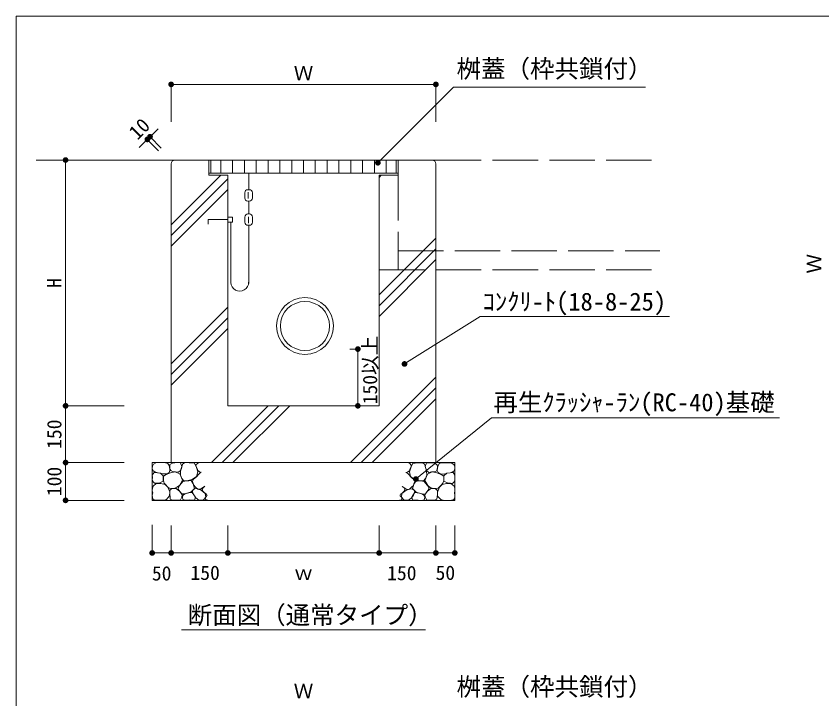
# Model space of a CAD drawing. Units: millimetres at full size, sheet at 1:20; some dimension numbers follow another scale. Extents: x 287 to 5764, y 4453 to 8186.
# Drawn here: x 287 to 2418, y 6271 to 8076 of the extents above; entities that cross this region are included whole.
import ezdxf
from ezdxf.enums import TextEntityAlignment as Align

# ---------------------------------------------------------------- set-up
doc = ezdxf.new("R2010")
doc.units = ezdxf.units.MM
doc.header["$LTSCALE"] = 20
doc.linetypes.add('DASHED', pattern=[7.5, 6, -1.5])
for name, color, linetype, lineweight in [('_0-0_', 7, 'Continuous', 13), ('ハッチ', 4, 'Continuous', 13), ('寸法', 3, 'Continuous', 13), ('本体', 7, 'Continuous', 13)]:
    doc.layers.add(name, color=color, linetype=linetype, lineweight=lineweight)
doc.styles.add('ＭＳ ゴシック', font='')
doc.styles.get('ＭＳ ゴシック').set_extended_font_data('MS Gothic')

# ---------------------------------------------------------------- blocks, each defined once
blk = doc.blocks.new('filled_dot')
at = {"color": 0, "linetype": 'Continuous', "lineweight": -2, "const_width": 1.25}
blk.add_lwpolyline([(-0.625, 0, 1), (0.625, 0, 1)], format="xyb", close=True, dxfattribs=at)

msp = doc.modelspace()

# ---------------------------------------------------------------- linework, layer by layer
at = {"layer": '_0-0_', "color": 6}
msp.add_lwpolyline([(5763.59, 8076.32), (287.33, 8076.32), (287.33, 4452.69), (5763.59, 4452.69)], close=True, dxfattribs=at)
at = {"layer": 'ハッチ'}
for p, q in [((697.15, 7524.21), (828.64, 7655.69)), ((697.15, 7495.92), (847.15, 7645.92)), ((697.15, 7467.64), (847.15, 7617.64)), ((1247.15, 7338.81), (1397.15, 7488.81)), ((1247.15, 7310.53), (1397.15, 7460.53)), ((1247.15, 7282.25), (1397.15, 7432.25)), ((697.15, 7156.51), (847.15, 7306.51)), ((697.15, 7128.23), (847.15, 7278.23)), ((697.15, 7099.94), (847.15, 7249.94)), ((1171.73, 6895.69), (1397.15, 7121.12)), ((1200.01, 6895.69), (1397.15, 7092.84)), ((1228.3, 6895.69), (1397.15, 7064.55)), ((804.03, 6895.69), (954.03, 7045.69)), ((832.32, 6895.69), (982.32, 7045.69)), ((860.6, 6895.69), (1010.6, 7045.69))]:
    msp.add_line(p, q, dxfattribs=at)
for points in [[(689.1, 6867.43), (684.53, 6865.69), (676.49, 6865.48), (667.35, 6867.87), (659.52, 6868.95), (654.31, 6870.69), (649.3, 6873.95), (647.4, 6879.62), (647.73, 6886.27), (650.39, 6891.12), (656.91, 6894.81), (664.96, 6895.47), (671.9, 6895.47), (682.58, 6894.81), (688.88, 6893.51), (692.58, 6885.69), (693.88, 6874.82), (691.71, 6869.39)], [(709.12, 6871.46), (702.03, 6871.71), (696.97, 6873.48), (693.93, 6878.54), (693.43, 6883.85), (693.93, 6890.18), (700.77, 6894.48), (707.1, 6895.23), (714.04, 6895.56), (722.03, 6895.23), (725.57, 6885.37), (722.03, 6874.5), (716.46, 6869.94)], [(725.07, 6853.5), (721.78, 6862.61), (722.03, 6872.98), (724.31, 6880.06), (726.08, 6887.14), (727.34, 6891.69), (732.15, 6894.98), (737.66, 6895.6), (744.81, 6895.23), (751.9, 6894.73), (758.22, 6894.73), (763.29, 6884.87), (767.59, 6871.21), (764.55, 6858.82), (752.91, 6850.47), (738.99, 6847.43), (730.38, 6847.18)], [(1369.61, 6853.25), (1372.9, 6862.36), (1372.65, 6872.73), (1370.37, 6879.81), (1368.6, 6886.89), (1367.33, 6891.44), (1362.52, 6894.73), (1357.02, 6895.36), (1349.87, 6894.99), (1342.78, 6894.48), (1336.45, 6894.48), (1331.39, 6884.62), (1327.09, 6870.96), (1330.12, 6858.57), (1341.77, 6850.22), (1355.69, 6847.18), (1364.29, 6846.93)], [(1385.55, 6871.21), (1392.64, 6871.46), (1397.7, 6873.24), (1400.74, 6878.29), (1401.25, 6883.6), (1400.74, 6889.93), (1393.91, 6894.23), (1387.58, 6894.99), (1380.63, 6895.31), (1372.65, 6894.99), (1369.1, 6885.12), (1372.65, 6874.25), (1378.21, 6869.69)], [(1405.58, 6867.18), (1410.14, 6865.45), (1418.19, 6865.23), (1427.32, 6867.62), (1435.15, 6868.71), (1440.37, 6870.44), (1445.37, 6873.7), (1447.27, 6879.37), (1446.94, 6886.02), (1444.28, 6890.87), (1437.76, 6894.56), (1429.71, 6895.22), (1422.78, 6895.22), (1412.1, 6894.56), (1405.79, 6893.26), (1402.1, 6885.44), (1400.79, 6874.57), (1402.97, 6869.14)], [(658.62, 6841.44), (653.3, 6840.81), (649.24, 6844.87), (647.4, 6849.36), (647.67, 6856), (647.45, 6862.7), (652.05, 6869.25), (668.63, 6867.69), (676.13, 6860.81), (676.45, 6846.44), (665.5, 6841.44)], [(707.02, 6828.07), (698.98, 6827.18), (691.84, 6828.07), (687.97, 6831.64), (682.9, 6836.7), (679.03, 6841.46), (676.95, 6848), (676.95, 6854.55), (676.65, 6859.61), (683.8, 6864.07), (695.11, 6868.83), (707.02, 6871.21), (720, 6865.64), (726.84, 6848.7), (719.23, 6835.21), (712.68, 6830.15)], [(1387.65, 6827.82), (1395.69, 6826.93), (1402.84, 6827.82), (1406.71, 6831.39), (1411.77, 6836.45), (1415.64, 6841.21), (1417.73, 6847.75), (1417.73, 6854.3), (1418.02, 6859.36), (1410.88, 6863.82), (1399.56, 6868.58), (1387.65, 6870.96), (1374.67, 6865.39), (1367.84, 6848.45), (1375.45, 6834.96), (1382, 6829.9)], [(1436.06, 6841.19), (1441.37, 6840.56), (1445.44, 6844.62), (1447.27, 6849.11), (1447, 6855.75), (1447.22, 6862.45), (1442.62, 6869), (1426.05, 6867.44), (1418.54, 6860.56), (1418.23, 6846.19), (1429.18, 6841.19)], [(656.51, 6796.13), (650.07, 6798.19), (647.5, 6802.82), (647.38, 6809.02), (648.53, 6815.42), (647.31, 6821.19), (647.76, 6828.31), (649.3, 6833.17), (657.79, 6840.12), (669.64, 6840.38), (680.97, 6838.06), (688.18, 6830.6), (693.32, 6818), (693.07, 6807.45), (684.57, 6797.93), (677.88, 6796.13), (667.84, 6795.87)], [(721.27, 6818.6), (718.74, 6821.64), (716.21, 6825.43), (716.46, 6830.74), (719.5, 6835.29), (724.56, 6841.11), (728.1, 6845.66), (733.17, 6846.68), (743.54, 6847.18), (749.87, 6847.94), (755.69, 6839.09), (758.98, 6827.45), (749.87, 6817.84), (733.17, 6812.53), (725.07, 6813.04)], [(1373.41, 6818.35), (1375.94, 6821.39), (1378.47, 6825.18), (1378.21, 6830.49), (1375.18, 6835.05), (1370.12, 6840.86), (1366.57, 6845.41), (1361.51, 6846.43), (1351.13, 6846.93), (1344.8, 6847.69), (1338.98, 6838.84), (1335.69, 6827.2), (1344.8, 6817.59), (1361.51, 6812.28), (1369.61, 6812.79)], [(1438.17, 6795.88), (1444.61, 6797.94), (1447.18, 6802.57), (1447.3, 6808.77), (1446.15, 6815.17), (1447.37, 6820.94), (1446.92, 6828.06), (1445.38, 6832.93), (1436.88, 6839.87), (1425.04, 6840.13), (1413.71, 6837.81), (1406.5, 6830.35), (1401.35, 6817.75), (1401.61, 6807.2), (1410.1, 6797.68), (1416.8, 6795.88), (1426.84, 6795.62)], [(694.48, 6805.34), (693.31, 6812.11), (693.31, 6818.63), (694.25, 6823.3), (699.61, 6827.03), (710.81, 6827.26), (720.38, 6819.33), (726.68, 6810.71), (725.75, 6803.94), (721.78, 6796.72), (713.61, 6796.02), (700.78, 6796.25), (694.95, 6799.28)], [(759.14, 6808.02), (755.55, 6813.04), (753.4, 6817.82), (754.84, 6822.84), (759.14, 6825.95), (764.64, 6826.66), (770.14, 6824.27), (776.84, 6822.36), (787.36, 6813.76), (788.8, 6804.44), (782.34, 6797.51), (776.12, 6796.31), (770.14, 6796.55), (762.49, 6802.05)], [(1335.53, 6807.77), (1339.12, 6812.79), (1341.28, 6817.57), (1339.84, 6822.59), (1335.53, 6825.7), (1330.03, 6826.41), (1324.53, 6824.02), (1317.84, 6822.11), (1307.31, 6813.51), (1305.88, 6804.19), (1312.34, 6797.26), (1318.55, 6796.06), (1324.53, 6796.3), (1332.19, 6801.8)], [(1400.2, 6805.09), (1401.36, 6811.86), (1401.36, 6818.39), (1400.43, 6823.05), (1395.06, 6826.78), (1383.86, 6827.01), (1374.29, 6819.09), (1367.99, 6810.46), (1368.93, 6803.7), (1372.89, 6796.47), (1381.06, 6795.77), (1393.9, 6796), (1399.73, 6799.03)], [(727.07, 6803.24), (726.83, 6806.34), (729.94, 6810.64), (734.48, 6812.8), (740.7, 6814.71), (747.16, 6816.14), (753.14, 6816.62), (756.96, 6809.93), (760.79, 6803.47), (759.59, 6797.5), (754.09, 6796.31), (744.76, 6796.78), (735.2, 6795.83), (728.26, 6797.74)], [(1367.61, 6802.99), (1367.85, 6806.09), (1364.74, 6810.4), (1360.19, 6812.55), (1353.98, 6814.46), (1347.52, 6815.89), (1341.54, 6816.37), (1337.71, 6809.68), (1333.89, 6803.23), (1335.08, 6797.25), (1340.58, 6796.06), (1349.91, 6796.53), (1359.48, 6795.58), (1366.41, 6797.49)]]:
    msp.add_lwpolyline(points, close=True, dxfattribs=at)
for points in [[(765.81, 6879.96), (763.18, 6885.45), (762.7, 6889.28), (766.53, 6893.34), (770.04, 6894.83)], [(1328.86, 6879.71), (1331.49, 6885.2), (1331.97, 6889.03), (1328.14, 6893.09), (1324.64, 6894.59)], [(761.77, 6830.49), (756.99, 6835.51), (755.79, 6840.52), (753.4, 6845.78), (755.55, 6850.8), (761.05, 6855.58), (765.6, 6858.93), (767.51, 6862.27), (771.82, 6866.81), (775.16, 6868.96), (776.7, 6869.44)], [(776.55, 6870.01), (774.42, 6869.44), (767.49, 6874.46), (765.81, 6879.96)], [(1332.9, 6830.24), (1337.69, 6835.26), (1338.88, 6840.28), (1341.28, 6845.53), (1339.12, 6850.55), (1333.62, 6855.33), (1329.08, 6858.68), (1327.16, 6862.02), (1322.86, 6866.56), (1319.51, 6868.72), (1317.98, 6869.19)], [(1318.13, 6869.76), (1320.25, 6869.19), (1327.19, 6874.21), (1328.86, 6879.71)], [(786.26, 6833), (774.45, 6824.99), (767.51, 6825.71), (761.77, 6830.49)], [(787.86, 6813.91), (784.6, 6816.57), (781.04, 6819.98), (779.56, 6825.17), (781.49, 6829.17), (785.05, 6831.99), (786.29, 6832.87)], [(1306.81, 6813.66), (1310.07, 6816.33), (1313.63, 6819.73), (1315.12, 6824.92), (1313.19, 6828.92), (1309.63, 6831.74), (1308.39, 6832.62)], [(1308.42, 6832.75), (1320.23, 6824.74), (1327.16, 6825.46), (1332.9, 6830.24)], [(793.8, 6796.12), (790.24, 6796.12), (787.72, 6798.64), (787.57, 6801.6), (789.64, 6805.46), (792.46, 6809.01), (792.53, 6809.06)], [(792, 6811.09), (791.72, 6811.09), (787.86, 6813.91)], [(1300.88, 6795.87), (1304.44, 6795.87), (1306.96, 6798.39), (1307.11, 6801.35), (1305.03, 6805.21), (1302.21, 6808.77), (1302.14, 6808.81)], [(1302.67, 6810.84), (1302.95, 6810.84), (1306.81, 6813.66)]]:
    msp.add_lwpolyline(points, dxfattribs=at)
at = {"layer": '寸法', "color": 1}
for p, q in [((697.15, 7895.69), (1397.15, 7895.69)), ((697.15, 7796.39), (697.15, 7895.69)), ((1397.15, 7796.39), (1397.15, 7895.69)), ((662.53, 7778.59), (613.04, 7729.1)), ((671.17, 7727.53), (641.32, 7757.38)), ((664.1, 7720.46), (634.25, 7750.31)), ((418.12, 7695.69), (418.12, 7045.69)), ((573.14, 7695.69), (418.12, 7695.69)), ((1169.83, 7195.69), (1190.8, 7195.69)), ((1190.8, 7195.69), (1190.8, 7045.69)), ((573.14, 7045.69), (418.12, 7045.69)), ((418.12, 7045.69), (418.12, 6895.69)), ((573.14, 7045.69), (418.12, 7045.69)), ((1169.83, 7045.69), (1190.8, 7045.69)), ((573.14, 6895.69), (418.12, 6895.69)), ((418.12, 6895.69), (418.12, 6795.69)), ((573.14, 6895.69), (418.12, 6895.69)), ((573.14, 6795.69), (418.12, 6795.69)), ((647.08, 6730.72), (647.08, 6656.65)), ((697.15, 6729.05), (697.15, 6656.65)), ((697.15, 6729.05), (697.15, 6656.65)), ((847.15, 6729.05), (847.15, 6656.65)), ((847.15, 6729.05), (847.15, 6656.65)), ((1247.15, 6729.05), (1247.15, 6656.65)), ((1247.15, 6729.05), (1247.15, 6656.65)), ((1397.15, 6729.05), (1397.15, 6656.65)), ((1397.15, 6729.05), (1397.15, 6656.65)), ((1447.15, 6729.05), (1447.15, 6656.65)), ((647.08, 6656.65), (697.15, 6656.65)), ((697.15, 6656.65), (847.15, 6656.65)), ((847.15, 6656.65), (1247.15, 6656.65)), ((1247.15, 6656.65), (1397.15, 6656.65)), ((1397.15, 6656.65), (1447.15, 6656.65))]:
    msp.add_line(p, q, dxfattribs=at)
at = {"layer": '寸法'}
msp.add_line((724.81, 6453.29), (1369.5, 6453.29), dxfattribs=at)
at = {"layer": '寸法', "color": 1}
for points in [[(1243.83, 7688.56), (1254.43, 7699.16), (1443.83, 7888.56), (1950.89, 7888.56)], [(1314.16, 7156.5), (1326.87, 7164.45), (1514.16, 7281.6), (2014.76, 7281.6)], [(1344.16, 6852.12), (1355.83, 6861.54), (1544.16, 7013.51), (2305.91, 7013.51)]]:
    msp.add_lwpolyline(points, dxfattribs=at)
at = {"layer": '本体'}
for p, q in [((340.29, 7695.69), (707.15, 7695.69)), ((707.15, 7695.69), (1397.15, 7695.69)), ((797.15, 7695.69), (797.15, 7655.69)), ((802.15, 7695.69), (802.15, 7660.69)), ((828.4, 7695.69), (828.4, 7660.69)), ((859.65, 7695.69), (859.65, 7660.69)), ((890.9, 7695.69), (890.9, 7660.69)), ((922.15, 7695.69), (922.15, 7660.69)), ((953.4, 7695.69), (953.4, 7660.69)), ((984.65, 7695.69), (984.65, 7660.69)), ((1015.9, 7695.69), (1015.9, 7660.69)), ((1047.15, 7695.69), (1047.15, 7660.69)), ((1078.4, 7695.69), (1078.4, 7660.69)), ((1109.65, 7695.69), (1109.65, 7660.69)), ((1140.9, 7695.69), (1140.9, 7660.69)), ((1172.15, 7695.69), (1172.15, 7660.69)), ((1203.4, 7695.69), (1203.4, 7660.69)), ((1234.65, 7695.69), (1234.65, 7660.69)), ((1265.9, 7695.69), (1265.9, 7660.69)), ((1292.15, 7695.69), (1292.15, 7660.69)), ((1297.15, 7695.69), (1297.15, 7655.69)), ((697.15, 7685.69), (697.15, 6895.69)), ((1397.15, 7685.73), (1397.15, 6895.69)), ((797.15, 7660.69), (1297.15, 7660.69)), ((797.15, 7655.69), (847.15, 7655.69)), ((847.15, 7655.69), (847.15, 7045.69)), ((902.19, 7661.12), (902.19, 7617.24)), ((1247.15, 7655.69), (1247.15, 7045.69)), ((1247.15, 7655.69), (1297.15, 7655.69)), ((1247.15, 7649.94), (1252.9, 7655.69)), ((891.86, 7595.24), (891.86, 7609.24)), ((903.86, 7617.24), (899.86, 7617.24)), ((900.75, 7610.88), (900.75, 7593.91)), ((911.86, 7595.24), (911.86, 7609.24)), ((903.86, 7587.24), (899.86, 7587.24)), ((902.19, 7587.24), (902.19, 7553.02)), ((847.51, 7531.44), (847.51, 7544.65)), ((847.51, 7544.65), (859.65, 7544.65)), ((859.65, 7544.65), (859.65, 7531.44)), ((892.19, 7531.02), (892.19, 7545.02)), ((904.19, 7553.02), (900.19, 7553.02)), ((902.11, 7545.71), (902.11, 7528.73)), ((912.19, 7531.02), (912.19, 7545.02)), ((794.66, 7538.23), (794.66, 7526.44)), ((847.51, 7538.23), (794.66, 7538.23)), ((859.65, 7531.44), (847.51, 7531.44)), ((855.29, 7370.34), (855.29, 7531.59)), ((900.19, 7523.02), (904.19, 7523.02)), ((902.19, 7523.02), (902.19, 7509.47)), ((902.19, 7509.47), (902.19, 7369.62)), ((847.15, 7045.69), (1247.15, 7045.69)), ((647.15, 6895.69), (1447.15, 6895.69)), ((647.15, 6895.69), (647.15, 6795.69)), ((1447.15, 6895.69), (1447.15, 6795.69)), ((647.15, 6795.69), (1447.15, 6795.69))]:
    msp.add_line(p, q, dxfattribs=at)
at = {"layer": '本体', "linetype": 'DASHED'}
for p, q in [((1397.15, 7695.69), (1989.32, 7695.69)), ((1297.15, 7655.69), (1297.15, 7405.69)), ((1297.15, 7455.69), (1989.32, 7455.69)), ((1247.15, 7405.69), (1989.32, 7405.69))]:
    msp.add_line(p, q, dxfattribs=at)
at = {"layer": '本体'}
for radius in [75, 65]:
    msp.add_circle((1051.01, 7256.81), radius, dxfattribs=at)
for centre, radius, start, end in [((707.15, 7685.69), 10, 90, 180), ((1387.15, 7685.69), 10, 0, 90), ((899.86, 7609.24), 8, 90, 180), ((903.86, 7609.24), 8, 0, 90), ((899.86, 7595.24), 8, 180, 270), ((903.86, 7595.24), 8, 270, 0), ((900.19, 7545.02), 8, 90, 180), ((904.19, 7545.02), 8, 0, 90), ((900.19, 7531.02), 8, 180, 270), ((904.19, 7531.02), 8, 270, 0), ((878.69, 7372.3), 23.39, 180.23745, 0.81697)]:
    msp.add_arc(centre, radius, start, end, dxfattribs=at)

# ---------------------------------------------------------------- block references
at = {"layer": '寸法', "color": 1, "xscale": 6, "yscale": 6}
for p in [(697.15, 7895.69), (647.08, 6656.65), (697.15, 6656.65), (847.15, 6656.65), (1247.15, 6656.65), (1397.15, 6656.65)]:
    msp.add_blockref('filled_dot', p, dxfattribs=at)
for p, rotation in [((1397.15, 7895.69), 180), ((634.25, 7750.31), 225), ((641.32, 7757.38), 45), ((418.12, 7695.69), 270), ((1243.83, 7688.56), 45), ((1190.8, 7195.69), 270), ((1314.16, 7156.5), 32), ((418.12, 7045.69), 90), ((418.12, 7045.69), 270), ((1190.8, 7045.69), 90), ((418.12, 6895.69), 90), ((418.12, 6895.69), 270), ((1344.16, 6852.12), 38.9), ((418.12, 6795.69), 90), ((697.15, 6656.65), 180), ((847.15, 6656.65), 180), ((1247.15, 6656.65), 180), ((1397.15, 6656.65), 180), ((1447.15, 6656.65), 180)]:
    msp.add_blockref('filled_dot', p, dxfattribs=dict(at, rotation=rotation))

# ---------------------------------------------------------------- texts
at = {"layer": '寸法', "style": 'ＭＳ ゴシック'}
for s, p in [('桝蓋（枠共鎖付）', (1451.8, 7899.3)), ('ｺﾝｸﾘ-ﾄ(18-8-25)', (1520.9, 7283.38)), ('再生ｸﾗｯｼｬ-ﾗﾝ(RC-40)基礎', (1549.04, 7017.03)), ('断面図（通常タイプ）', (741.02, 6454.43)), ('桝蓋（枠共鎖付）', (1451.8, 6265.01))]:
    msp.add_text(s, height=47.47, dxfattribs=at).set_placement(p, align=Align.BOTTOM_LEFT)
at = {"layer": '寸法', "color": 1, "style": 'ＭＳ ゴシック'}
for s, p in [('Ｗ', (1047.15, 7925.69)), ('50', (672.15, 6602.71)), ('150', (787.15, 6604.27)), ('ｗ', (1047.15, 6604.23)), ('150', (1307.15, 6603.57)), ('50', (1422.15, 6604.34)), ('Ｗ', (1047.15, 6291.41))]:
    msp.add_text(s, height=37.98, dxfattribs=at).set_placement(p, align=Align.MIDDLE_CENTER)
for s, rotation, p in [('10', 45, (613.04, 7778.59)), ('Ｗ', 90, (2396.92, 7421.41)), ('H', 90, (388.12, 7370.69)), ('150以上', 90, (1222.92, 7140.35)), ('150', 90, (388.12, 6970.69)), ('100', 90, (388.12, 6845.69))]:
    msp.add_text(s, height=37.98, rotation=rotation, dxfattribs=at).set_placement(p, align=Align.MIDDLE_CENTER)

doc.saveas('drawing.dxf')
